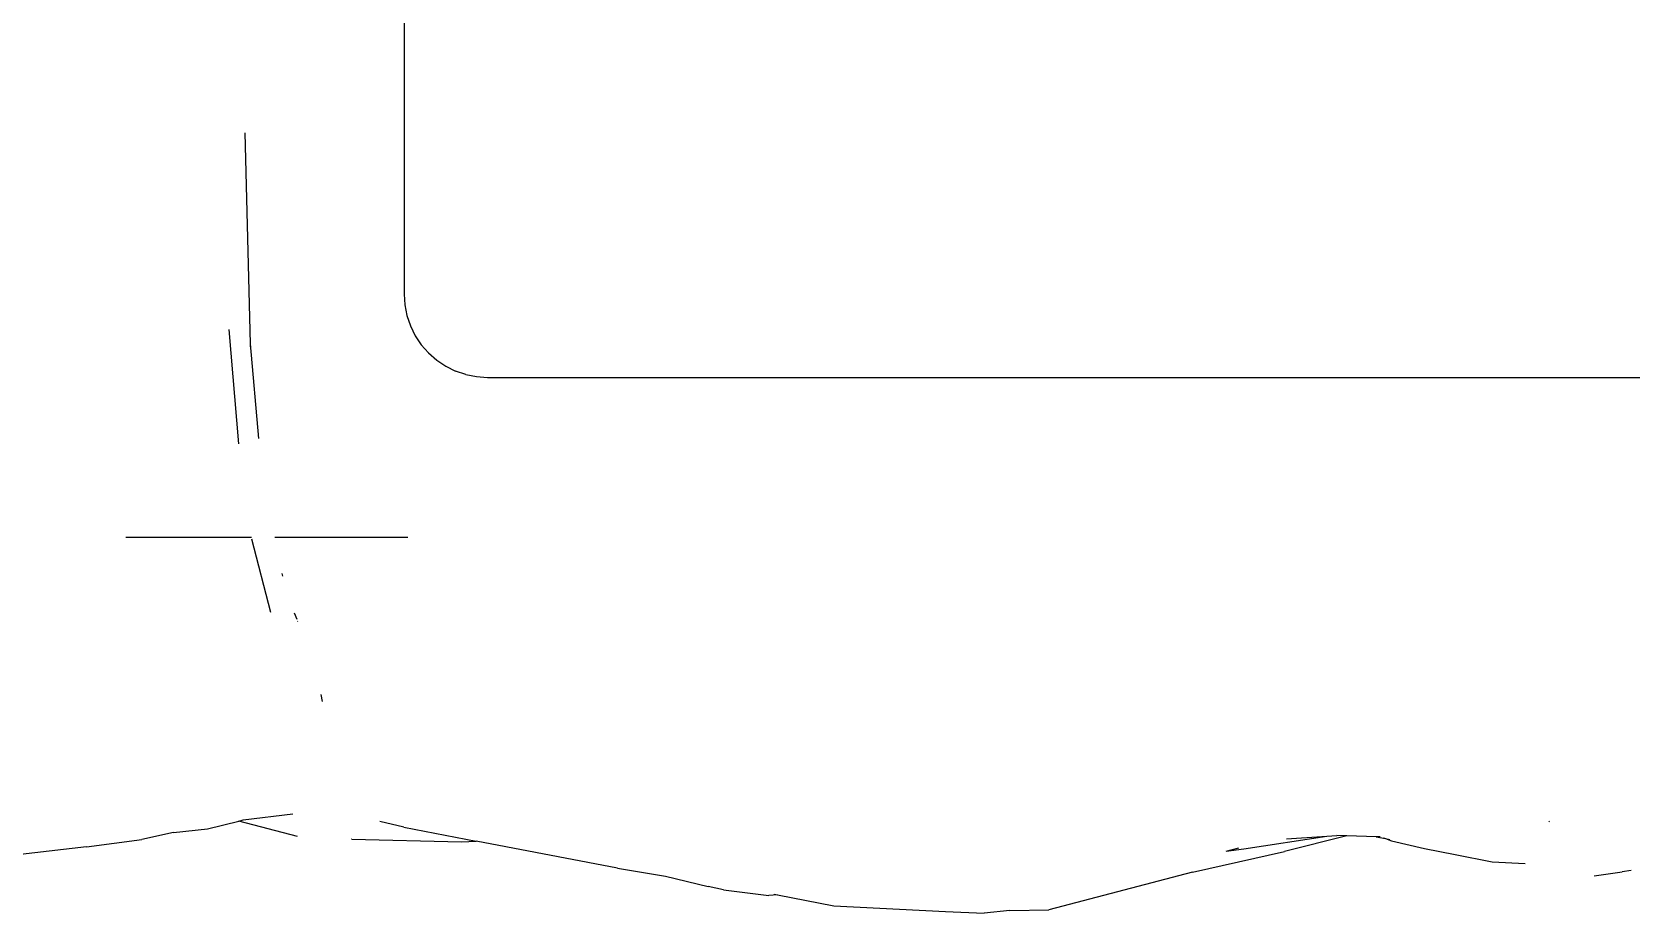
# Model space of a CAD drawing. Header units: millimetres. Extents: x -41292 to 298682, y -22072 to 33155.
# Drawn here: x 35159 to 35848, y 3050 to 3429 of the extents above; entities that cross this region are included whole.
import ezdxf

# ---------------------------------------------------------------- set-up
doc = ezdxf.new("R2010")
doc.units = ezdxf.units.MM

# ---------------------------------------------------------------- blocks, each defined once
blk = doc.blocks.new('AHSISHEUD')
for p, q in [((35947.05, 21303.25), (35947.05, 20964.56)), ((35878.45, 21033.97), (35880.68, 20943.12)), ((35947.05, 20964.56), (35947.35, 20959.87)), ((35947.35, 20959.87), (35948.27, 20955.27)), ((35948.27, 20955.27), (35949.78, 20950.82)), ((35875.8, 20900.01), (35871.76, 20949.27)), ((35949.78, 20950.82), (35951.86, 20946.61)), ((35880.68, 20943.12), (35884.31, 20902.37)), ((35880.68, 20943.12), (35880.72, 20941.81)), ((35951.86, 20946.61), (35954.47, 20942.71)), ((35954.47, 20942.71), (35957.56, 20939.18)), ((35957.56, 20939.18), (35961.1, 20936.08)), ((35961.1, 20936.08), (35965, 20933.48)), ((35965, 20933.48), (35969.22, 20931.4)), ((35973.66, 20929.89), (35969.22, 20931.4)), ((35973.66, 20929.89), (35978.27, 20928.98)), ((35978.27, 20928.98), (35982.96, 20928.67)), ((35982.96, 20928.67), (37059.32, 20928.67)), ((35881.33, 20859.68), (35827.14, 20859.68)), ((35889.59, 20827.33), (35881.41, 20859)), ((35948.6, 20859.68), (35891.32, 20859.68)), ((35894.75, 20843.08), (35894.56, 20844.23)), ((35899.69, 20827.17), (35900.85, 20824.48)), ((35901.18, 20823.71), (35901.29, 20823.48)), ((35911.87, 20789.07), (35911.38, 20792.05)), ((35862.33, 20734.17), (35875.86, 20737.55)), ((35875.86, 20737.55), (35877.73, 20738.02)), ((35901.15, 20730.88), (35875.86, 20737.55)), ((35877.73, 20738.02), (35899.06, 20740.69)), ((35946.95, 20734.87), (35936.58, 20737.39)), ((35946.95, 20734.87), (35978.16, 20728.88)), ((36440.18, 20737.55), (36440.52, 20737.19)), ((35810.19, 20726.45), (35834.02, 20729.58)), ((35847.77, 20732.6), (35834.02, 20729.58)), ((35847.77, 20732.6), (35862.33, 20734.17)), ((35924.57, 20729.67), (35924.35, 20729.68)), ((35924.57, 20729.67), (35971.75, 20728.66)), ((35971.75, 20728.66), (35978.16, 20728.88)), ((36039.02, 20717.21), (35978.16, 20728.88)), ((36308.76, 20725.57), (36344.63, 20731.03)), ((36353.21, 20731.16), (36326.3, 20724.42)), ((36327.25, 20729.86), (36344.63, 20731.03)), ((36344.63, 20731.03), (36348.83, 20731.31)), ((36353.21, 20731.16), (36348.83, 20731.31)), ((36365.88, 20730.75), (36353.21, 20731.16)), ((36365.88, 20730.75), (36369.85, 20729.99)), ((36367.52, 20730.69), (36365.88, 20730.75)), ((36368.95, 20730.33), (36369.85, 20729.99)), ((36369.85, 20729.99), (36372.37, 20729.03)), ((36369.85, 20729.99), (36371.77, 20729.63)), ((36372.37, 20729.03), (36386.71, 20725.79)), ((35810.19, 20726.45), (35770.53, 20721.9)), ((36286.64, 20715.48), (36326.3, 20724.42)), ((36301.23, 20724.61), (36306.65, 20725.97)), ((36301.23, 20724.61), (36308.76, 20725.57)), ((36386.71, 20725.79), (36399.87, 20723.1)), ((36399.87, 20723.1), (36415.83, 20719.99)), ((36039.02, 20717.21), (36059.73, 20713.87)), ((36286.64, 20715.48), (36224.74, 20699.27)), ((36415.83, 20719.99), (36429.97, 20719.23)), ((36459.71, 20713.95), (36471.77, 20715.61)), ((36475.68, 20716.18), (36471.77, 20715.61)), ((36059.73, 20713.87), (36078.09, 20709.32)), ((36084.63, 20707.85), (36078.09, 20709.32)), ((36084.63, 20707.85), (36104.23, 20705.43)), ((36107.99, 20705.73), (36104.23, 20705.43)), ((36106.48, 20706.03), (36107.99, 20705.73)), ((36107.99, 20705.73), (36132.15, 20700.96)), ((36132.15, 20700.96), (36180.32, 20698.52)), ((36180.32, 20698.52), (36196.88, 20697.93)), ((36208.06, 20699.02), (36196.88, 20697.93)), ((36208.06, 20699.02), (36224.74, 20699.27))]:
    blk.add_line(p, q)

msp = doc.modelspace()

# ---------------------------------------------------------------- block references
msp.add_blockref('AHSISHEUD', (-627.37, -17648.09))

doc.saveas('drawing.dxf')
